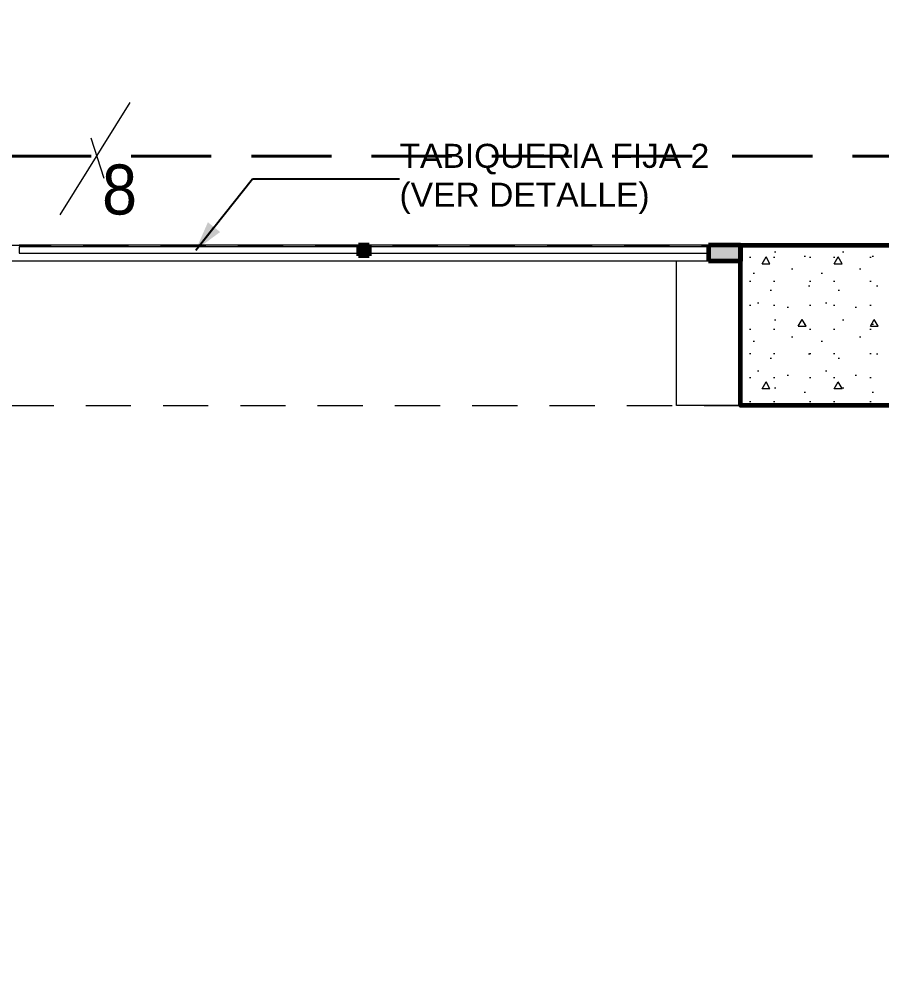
# Model space of a CAD drawing. Header units: inches. Extents: x -38 to 5698, y -33 to 92.
# Drawn here: x 226.22 to 228.911, y 15.131 to 18.105 of the extents above; entities that cross this region are included whole.
import ezdxf

# ---------------------------------------------------------------- set-up
doc = ezdxf.new("R2010")
doc.units = ezdxf.units.IN
doc.header["$MEASUREMENT"] = 0
doc.set_wipeout_variables(frame=1)
for name, pattern in [('A-PB$0$HIDDEN', [0.375, 0.25, -0.125]), ('CONTINUA', [0]), ('Hidden Line', [0.195611, 0.141111, -0.0545]), ('Wipeout_Contour', [1, 0, -1])]:
    doc.linetypes.add(name, pattern=pattern)
for name, color, linetype in [('02 _ ARQ _ ZON _ Espacio.3D', 7, 'Continuous'), ('08 _ STR _ EXT _ 06 Columnas', 7, 'Continuous'), ('08 _ STR _ EXT _ 09 Vigas', 7, 'Continuous'), ('Acabado - Muros', 7, 'Continuous'), ('Notas - Etiquetas', 251, 'Continuous')]:
    doc.layers.add(name, color=color, linetype=linetype)
for name, color, linetype, lineweight in [('distribucion a sub tableros', 210, 'CONTINUA', 40), ('Lineas Electr', 4, 'Continuous', 18), ('textos', 7, 'Continuous', 5)]:
    doc.layers.add(name, color=color, linetype=linetype, lineweight=lineweight)
doc.styles.add('Estilo_Generado_4', font='swisse.ttf')
doc.styles.add('SWISS', font='swisse.ttf')
doc.dimstyles.new('Estilo_Generado__8', dxfattribs={"dimtxt": 0.18, "dimasz": 0.0912, "dimexe": 0.18, "dimexo": 0.0625, "dimgap": 0, "dimtad": 0, "dimtih": 1, "dimtoh": 1, "dimdec": 4, "dimzin": 0, "dimdsep": 46, "dimcen": 0.09, "dimadec": 0, "dimazin": 0, "dimtfac": 1, "dimtdec": 4, "dimtmove": 0, "dimatfit": 3, "dimldrblk": 'ARROWHEAD_5', "dimfxl": 1, "dimtolj": 1, "dimtzin": 0, "dimarcsym": 0})

# ---------------------------------------------------------------- blocks, each defined once
blk = doc.blocks.new('ARROWHEAD_5')
at = {"linetype": 'Continuous', "lineweight": 0}
blk.add_hatch(color=0, dxfattribs=at).paths.add_polyline_path([(-1, 0.2679), (0, 0), (-1, -0.2679)])
at = {"color": 0, "linetype": 'Continuous', "lineweight": 0}
blk.add_line((0, 0), (-1, 0), dxfattribs=at)

msp = doc.modelspace()

# ---------------------------------------------------------------- hatches: boundary and pattern name
at = {"layer": '08 _ STR _ EXT _ 06 Columnas', "linetype": 'Continuous', "lineweight": 9}
h = msp.add_hatch(dxfattribs=at)
h.set_pattern_fill('HORMIGÓN_EN_MASA_0002', style=0, pattern_type=2)
h.set_pattern_definition([(0, (185.00002, 3e-09), (0, 0.3897114), [0.024375, -0.200625]), (0, (185.11252, 0.19486), (0, 0.3897114), [0.024375, -0.200625]), (60, (185.00002, 3e-09), (-0.3375, 0.1948557), [0.024375, -0.200625]), (60, (185.22502, 3e-09), (-0.3375, 0.1948557), [0.024375, -0.200625]), (120, (185.0244, 3e-09), (0.3375, 0.1948557), [0.024375, -0.200625]), (120, (185.2494, 3e-09), (0.3375, 0.1948557), [0.024375, -0.200625]), (0, (185.00002, 0.0375), (0, 0.075), [0, -0.075, 0, -0.1125]), (45, (185.03752, 0.0375), (-0.05303301, 0.05303301), [0, -0.05625, 0, -0.09375])])
h.paths.add_polyline_path([(228.47, 17.4), (228.47, 16.9), (229.07, 16.9), (229.07, 16.1), (229.57, 16.1), (229.57, 17.4)])

# ---------------------------------------------------------------- linework, layer by layer
at = {"layer": '02 _ ARQ _ ZON _ Espacio.3D', "color": 254, "linetype": 'Continuous', "lineweight": 0, "flags": 128}
for points in [[(205.07, 17.4), (229.57, 17.4), (229.57, 16.25), (230.77, 16.25), (230.77, 15.5372), (232.42, 15.5372), (232.42, 15.1499), (233.32, 15.1499), (233.3204, 17.1), (232.82, 17.1), (232.82, 19.05), (230.67, 19.05), (230.67, 20.35), (231.67, 20.35), (231.67, 22.25), (231.17, 22.25), (231.17, 22.7), (231.67, 22.7), (231.67, 24.4), (231.17, 24.4), (231.17, 24.85), (231.67, 24.85), (231.67, 29.7), (208.07, 29.7)], [(229.07, 16.9), (228.27, 16.9), (228.27, 17.35), (222.6196, 17.35), (222.6196, 17.15), (222.6196, 16.5), (222.0196, 16.5), (222.0196, 17.15), (219.27, 17.15), (219.27, 7.35), (221.87, 7.35), (221.87, 7.7), (222.07, 7.7), (222.07, 8.1), (222.57, 8.1), (222.57, 7.7), (222.77, 7.7), (222.77, 7.2), (222.27, 7.2), (222.27, 4.9463)]]:
    msp.add_lwpolyline(points, dxfattribs=at)
at = {"layer": '08 _ STR _ EXT _ 06 Columnas', "color": 7, "linetype": 'Continuous', "lineweight": 60, "flags": 128}
msp.add_lwpolyline([(228.47, 17.4), (229.57, 17.4), (229.57, 16.1), (229.07, 16.1), (229.07, 16.9), (228.47, 16.9)], close=True, dxfattribs=at)
at = {"layer": '08 _ STR _ EXT _ 09 Vigas', "color": 251, "linetype": 'Hidden Line', "lineweight": 13}
msp.add_line((222.57, 16.9), (229.07, 16.9), dxfattribs=at)
at = {"layer": 'Acabado - Muros', "color": 7, "linetype": 'Continuous', "lineweight": 60}
msp.add_line((228.47, 17.4), (228.47, 17.35), dxfattribs=at)
at = {"layer": 'distribucion a sub tableros', "linetype": 'A-PB$0$HIDDEN', "lineweight": 40}
msp.add_line((220.9445, 17.6781), (230.3743, 17.6781), dxfattribs=at)
at = {"layer": 'Lineas Electr', "ltscale": 0.3}
for p, q in [((226.3485, 17.4944), (226.5665, 17.8449)), ((226.4857, 17.6076), (226.4446, 17.7338))]:
    msp.add_line(p, q, dxfattribs=at)

# ---------------------------------------------------------------- texts
at = {"layer": 'Notas - Etiquetas', "color": 8, "linetype": 'Continuous', "lineweight": 13, "insert": (227.4065, 17.6067), "char_height": 0.075, "width": 0.98503, "attachment_point": 4, "rotation": 360, "line_spacing_factor": 0.969465, "style": 'Estilo_Generado_4'}
msp.add_mtext('\\A1;{\\pql;\\fSwis721 Ex BT|b0|i0|c0|p34;TABIQUERIA FIJA 2 (VER DETALLE)\\fSwis721 Ex BT|b0|i0|c0|p34; }', dxfattribs=at)
at = {"layer": 'textos', "style": 'SWISS', "width": 0.9}
msp.add_text('8 ', height=0.156, dxfattribs=at).set_placement((226.4787, 17.4956))

# ---------------------------------------------------------------- next in the draw order: wipeouts: each hides what was drawn before it
at = {"color": 254, "linetype": 'Wipeout_Contour', "lineweight": 0, "ltscale": 9906.175406}
msp.add_wipeout([(227.2949, 17.367), (227.2949, 17.35), (228.37, 17.35), (228.37, 17.4), (227.3114, 17.4), (227.3114, 17.367)], dxfattribs=at).dxf.layer = 'Acabado - Muros'

# ---------------------------------------------------------------- next in the draw order: linework, layer by layer
at = {"layer": 'Acabado - Muros', "color": 7, "linetype": 'Continuous', "lineweight": 60}
msp.add_line((228.47, 17.35), (228.37, 17.35), dxfattribs=at)
at = {"layer": 'Acabado - Muros', "color": 251, "linetype": 'Continuous', "lineweight": 13, "flags": 128}
msp.add_lwpolyline([(228.37, 17.4), (227.3114, 17.4)], dxfattribs=at)

# ---------------------------------------------------------------- next in the draw order: wipeouts: each hides what was drawn before it
at = {"color": 254, "linetype": 'Wipeout_Contour', "lineweight": 0, "ltscale": 9899.870779}
msp.add_wipeout([(226.2198, 17.35), (227.2949, 17.35), (227.2949, 17.367), (227.2784, 17.367), (227.2784, 17.4), (226.2198, 17.4)], dxfattribs=at).dxf.layer = 'Acabado - Muros'

# ---------------------------------------------------------------- next in the draw order: linework, layer by layer
at = {"layer": 'Acabado - Muros', "color": 251, "linetype": 'Continuous', "lineweight": 13, "flags": 128}
for points in [[(227.2784, 17.4), (226.2198, 17.4)], [(228.37, 17.35), (227.2949, 17.35), (226.2198, 17.35)]]:
    msp.add_lwpolyline(points, dxfattribs=at)

# ---------------------------------------------------------------- next in the draw order: wipeouts: each hides what was drawn before it
at = {"color": 254, "linetype": 'Wipeout_Contour', "lineweight": 0, "ltscale": 6604.201318}
msp.add_wipeout([(227.3114, 17.395), (227.3114, 17.375), (228.37, 17.375), (228.37, 17.395)], dxfattribs=at).dxf.layer = 'Acabado - Muros'

# ---------------------------------------------------------------- next in the draw order: hatches: boundary and pattern name
at = {"layer": 'Acabado - Muros', "linetype": 'Continuous', "lineweight": 0}
msp.add_hatch(color=254, dxfattribs=at).paths.add_polyline_path([(228.37, 17.4), (228.37, 17.35), (228.47, 17.35), (228.47, 17.4)])

# ---------------------------------------------------------------- next in the draw order: linework, layer by layer
at = {"layer": 'Acabado - Muros', "color": 7, "linetype": 'Continuous', "lineweight": 60}
for p, q in [((227.3114, 17.4), (227.3114, 17.367)), ((228.37, 17.4), (228.37, 17.35)), ((228.47, 17.4), (228.37, 17.4))]:
    msp.add_line(p, q, dxfattribs=at)
at = {"layer": 'Acabado - Muros', "color": 7, "linetype": 'Continuous', "lineweight": 13, "flags": 128}
msp.add_lwpolyline([(227.3114, 17.395), (227.3114, 17.375), (228.37, 17.375), (228.37, 17.395)], close=True, dxfattribs=at)

# ---------------------------------------------------------------- next in the draw order: wipeouts: each hides what was drawn before it
at = {"color": 254, "linetype": 'Wipeout_Contour', "lineweight": 0, "ltscale": 6599.835196}
msp.add_wipeout([(226.2198, 17.395), (226.2198, 17.375), (227.2784, 17.375), (227.2784, 17.395)], dxfattribs=at).dxf.layer = 'Acabado - Muros'

# ---------------------------------------------------------------- next in the draw order: hatches: boundary and pattern name
at = {"layer": 'Acabado - Muros', "linetype": 'Continuous', "lineweight": 0}
msp.add_hatch(color=254, dxfattribs=at).paths.add_polyline_path([(227.2784, 17.367), (227.3114, 17.367), (227.3114, 17.4), (227.2784, 17.4)])

# ---------------------------------------------------------------- next in the draw order: linework, layer by layer
at = {"layer": '08 _ STR _ EXT _ 09 Vigas', "color": 251, "linetype": 'Hidden Line', "lineweight": 13}
msp.add_line((215.57, 17.4), (229.07, 17.4), dxfattribs=at)
at = {"layer": 'Acabado - Muros', "color": 7, "linetype": 'Continuous', "lineweight": 60}
for p, q in [((227.2784, 17.4), (227.2784, 17.367)), ((227.3114, 17.4), (227.2784, 17.4)), ((227.3114, 17.367), (227.2784, 17.367))]:
    msp.add_line(p, q, dxfattribs=at)
at = {"layer": 'Acabado - Muros', "color": 7, "linetype": 'Continuous', "lineweight": 13, "flags": 128}
msp.add_lwpolyline([(226.2198, 17.395), (226.2198, 17.375), (227.2784, 17.375), (227.2784, 17.395)], close=True, dxfattribs=at)

# ---------------------------------------------------------------- next in the draw order: leaders
at = {"layer": 'Notas - Etiquetas', "color": 8, "linetype": 'Continuous', "lineweight": 13, "annotation_type": 0, "has_hookline": 1, "hookline_direction": 0, "text_width": 0.965, "horizontal_direction": (1, -1e-06, 0)}
msp.add_leader([(226.7709, 17.385), (226.9481, 17.6067), (227.4065, 17.6067)], dimstyle='Estilo_Generado__8', dxfattribs=at)

doc.saveas('drawing.dxf')
